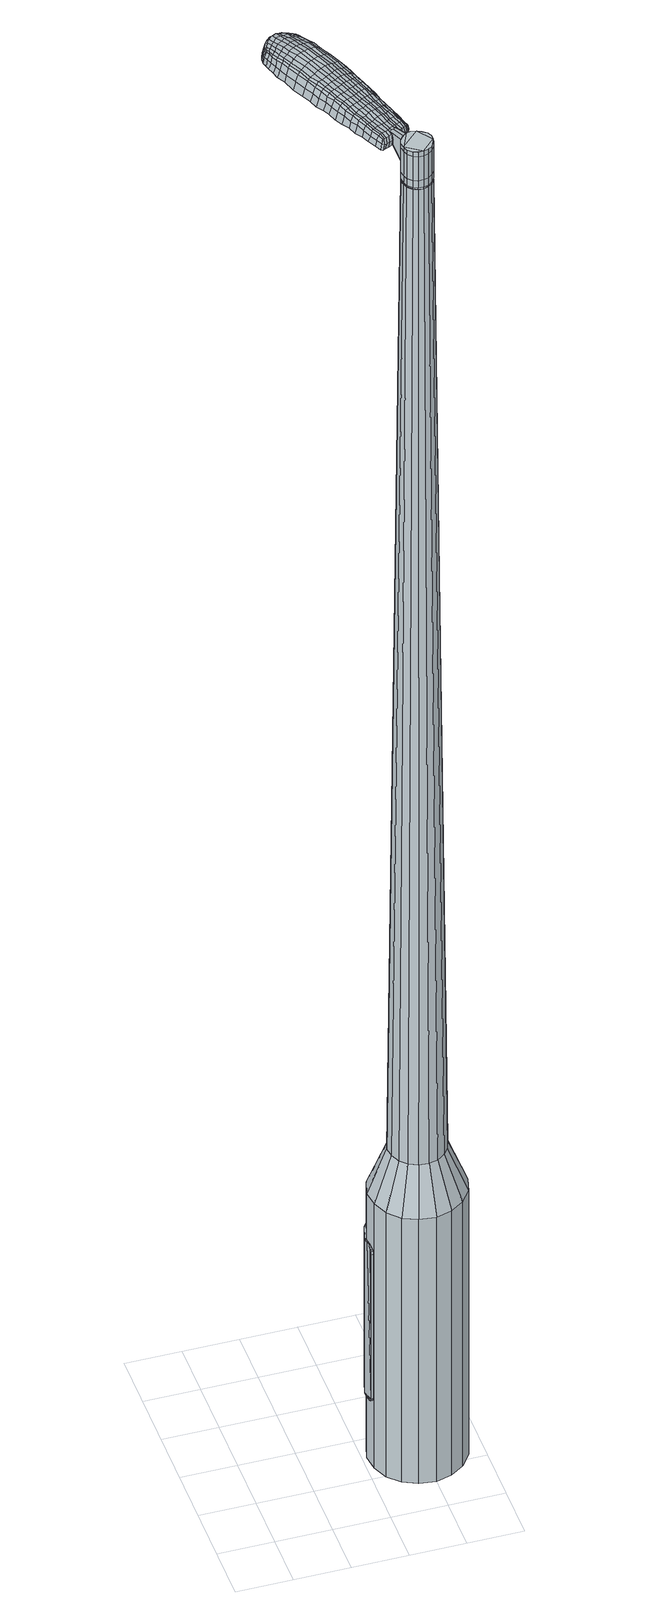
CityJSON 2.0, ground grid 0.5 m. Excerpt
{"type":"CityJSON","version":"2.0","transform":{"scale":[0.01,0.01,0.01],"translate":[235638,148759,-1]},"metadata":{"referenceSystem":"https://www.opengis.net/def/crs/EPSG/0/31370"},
"CityObjects":{
"object1":{"type":"GenericCityObject","attributes":{"cluster":108,"mean_distance_to_centroid":0.186,"new_centroid_x":235639.49,"new_centroid_y":148759.72,"mean_distance_to_camera":7.13,"H1":19.89,"H2":17.47,"Z_final":114.63,"cluster2":-1,"proj_x":235644.15,"proj_y":148757.6,"id_line":62722,"bearing_l":24.56,"distance":5.12,"orientation":"left","G_obj":114.56},"geometry":[{"type":"MultiSurface","lod":"2","boundaries":[[[0,1,2,3]],[[1,4,5,2]],[[4,6,7,5]],[[6,8,9,7]],[[8,10,11,9]],[[10,12,13,11]],[[12,14,15,13]],[[14,16,17,15]],[[16,18,19,17]],[[18,20,21,19]],[[20,22,23,21]],[[22,24,25,23]],[[24,26,27,25]],[[26,28,29,27]],[[28,30,31,29]],[[30,32,33,31]],[[32,34,35,33]],[[34,0,3,35]],[[36,37,38,39]],[[38,40,41,42]],[[41,43,42]],[[42,44,45,46]],[[45,47,46]],[[46,48,49,50]],[[49,51,50]],[[42,46,50,38]],[[50,52,39,38]],[[53,36,39]],[[2,5,7,35]],[[7,9,11,15]],[[11,13,15]],[[15,17,19,23]],[[19,21,23]],[[23,25,27,31]],[[27,29,31]],[[15,23,31,7]],[[31,33,35,7]],[[3,2,35]],[[1,0,54,55]],[[0,34,56,54]],[[34,32,57,56]],[[32,30,58,57]],[[30,28,59,58]],[[28,26,60,59]],[[26,24,61,60]],[[24,22,62,61]],[[22,20,63,62]],[[20,18,64,63]],[[18,16,65,64]],[[16,14,66,65]],[[14,12,67,66]],[[12,10,68,67]],[[10,8,69,68]],[[8,6,70,69]],[[6,4,71,70]],[[4,1,55,71]],[[55,54,72,73]],[[54,56,74,72]],[[56,57,75,74]],[[57,58,76,75]],[[58,59,77,76]],[[59,60,78,77]],[[60,61,79,78]],[[61,62,80,79]],[[62,63,81,80]],[[63,64,82,81]],[[64,65,83,82]],[[65,66,84,83]],[[66,67,85,84]],[[67,68,86,85]],[[68,69,87,86]],[[69,70,88,87]],[[70,71,89,88]],[[71,55,73,89]],[[90,91,92,93]],[[94,95,91,90]],[[96,97,95,94]],[[98,99,97,96]],[[77,100,99,98]],[[101,102,100,77]],[[103,104,102,101]],[[105,106,104,103]],[[81,107,106,105]],[[108,109,107,81]],[[83,110,109,108]],[[111,112,110,83]],[[113,114,112,111]],[[115,116,114,113]],[[117,118,116,115]],[[88,119,118,117]],[[89,120,119,88]],[[93,92,120,89]],[[121,122,123,124]],[[125,121,124,126]],[[127,125,126,128]],[[129,127,128,130]],[[131,129,130,132]],[[133,131,132,134]],[[135,133,134,136]],[[137,135,136,138]],[[139,137,138,140]],[[141,139,140,142]],[[143,141,142,144]],[[145,143,144,146]],[[147,145,146,148]],[[149,147,148,150]],[[151,149,150,152]],[[153,151,152,154]],[[73,72,90,93]],[[72,74,94,90]],[[74,75,96,94]],[[75,76,98,96]],[[76,77,98]],[[78,101,77]],[[78,79,103,101]],[[79,80,105,103]],[[80,81,105]],[[82,108,81]],[[82,83,108]],[[84,111,83]],[[84,85,113,111]],[[85,86,115,113]],[[86,87,117,115]],[[87,88,117]],[[73,93,89]],[[155,156,92,91]],[[156,120,92]],[[157,118,119]],[[157,158,116,118]],[[158,159,114,116]],[[159,160,112,114]],[[160,110,112]],[[161,109,110]],[[161,107,109]],[[162,106,107]],[[162,163,104,106]],[[163,164,102,104]],[[164,100,102]],[[165,99,100]],[[165,166,97,99]],[[166,167,95,97]],[[167,155,91,95]],[[39,52,153,168]],[[156,155,169,154]],[[53,39,168,122]],[[155,167,123,169]],[[36,53,122,121]],[[167,166,124,123]],[[37,36,121,125]],[[166,165,126,124]],[[38,37,125,127]],[[165,100,128,126]],[[40,38,127,129]],[[100,164,130,128]],[[41,40,129,131]],[[164,163,132,130]],[[43,41,131,133]],[[163,162,134,132]],[[42,43,133,135]],[[162,107,136,134]],[[44,42,135,137]],[[107,161,138,136]],[[45,44,137,139]],[[161,110,140,138]],[[47,45,139,141]],[[110,160,142,140]],[[46,47,141,143]],[[160,159,144,142]],[[48,46,143,145]],[[159,158,146,144]],[[49,48,145,147]],[[158,157,148,146]],[[51,49,147,149]],[[157,119,150,148]],[[50,51,149,151]],[[119,120,152,150]],[[52,50,151,153]],[[120,156,154,152]],[[153,154,170,171]],[[154,169,172,170]],[[169,123,173,172]],[[123,122,174,173]],[[122,168,175,174]],[[168,153,171,175]],[[176,177,178,179]],[[180,176,179,181]],[[176,180,182,183]],[[177,176,183,184]],[[185,186,187,188]],[[189,185,188,190]],[[185,189,191,192]],[[186,185,192,193]],[[194,195,196,197]],[[198,194,197,199]],[[194,198,200,201]],[[195,194,201,202]],[[203,204,205,206]],[[207,203,206,208]],[[203,207,209,210]],[[204,203,210,211]],[[212,213,214,215]],[[216,212,215,217]],[[212,216,218,219]],[[213,212,219,220]],[[221,222,223,224]],[[225,221,224,226]],[[221,225,227,228]],[[222,221,228,229]],[[230,231,232,233]],[[222,230,233,223]],[[230,222,229,234]],[[231,230,234,235]],[[236,237,238,239]],[[231,236,239,232]],[[236,231,235,240]],[[237,236,240,241]],[[242,180,181,243]],[[237,242,243,238]],[[242,237,241,244]],[[180,242,244,182]],[[245,246,247,248]],[[249,245,248,250]],[[245,249,251,252]],[[246,245,252,253]],[[254,255,256,257]],[[246,254,257,247]],[[254,246,253,258]],[[255,254,258,259]],[[260,261,262,263]],[[255,260,263,256]],[[260,255,259,264]],[[261,260,264,265]],[[266,267,268,269]],[[261,266,269,262]],[[266,261,265,270]],[[267,266,270,271]],[[272,177,184,273]],[[267,272,273,268]],[[272,267,271,274]],[[177,272,274,178]],[[275,276,277,278]],[[279,275,278,280]],[[275,279,281,282]],[[276,275,282,283]],[[284,285,286,287]],[[276,284,287,277]],[[284,276,283,288]],[[285,284,288,289]],[[290,291,292,293]],[[285,290,293,286]],[[290,285,289,294]],[[291,290,294,295]],[[296,189,190,297]],[[291,296,297,292]],[[296,291,295,298]],[[189,296,298,191]],[[299,300,301,302]],[[303,299,302,304]],[[299,303,305,306]],[[300,299,306,307]],[[308,309,310,311]],[[300,308,311,301]],[[308,300,307,312]],[[309,308,312,313]],[[314,315,316,317]],[[309,314,317,310]],[[314,309,313,318]],[[315,314,318,319]],[[320,321,322,323]],[[315,320,323,316]],[[320,315,319,324]],[[321,320,324,325]],[[326,186,193,327]],[[321,326,327,322]],[[326,321,325,328]],[[186,326,328,187]],[[329,215,214,330]],[[331,329,330,332]],[[329,331,333,334]],[[215,329,334,217]],[[335,331,332,336]],[[337,335,336,338]],[[335,337,339,340]],[[331,335,340,333]],[[341,337,338,342]],[[343,341,342,344]],[[341,343,345,346]],[[337,341,346,339]],[[347,343,344,348]],[[349,347,348,350]],[[347,349,351,352]],[[343,347,352,345]],[[353,349,350,354]],[[204,353,354,205]],[[353,204,211,355]],[[349,353,355,351]],[[356,357,202,201]],[[358,356,201,200]],[[356,358,359,360]],[[357,356,360,361]],[[362,363,361,360]],[[364,362,360,359]],[[362,364,365,366]],[[363,362,366,367]],[[368,369,367,366]],[[370,368,366,365]],[[368,370,371,372]],[[369,368,372,373]],[[374,375,373,372]],[[376,374,372,371]],[[374,376,209,207]],[[375,374,207,208]],[[377,378,379,380]],[[279,377,380,281]],[[377,279,280,381]],[[378,377,381,382]],[[383,198,199,384]],[[378,383,384,379]],[[383,378,382,385]],[[198,383,385,200]],[[386,387,388,389]],[[225,386,389,227]],[[386,225,226,390]],[[387,386,390,391]],[[392,393,394,395]],[[387,392,395,388]],[[392,387,391,396]],[[393,392,396,397]],[[398,195,202,399]],[[393,398,399,394]],[[398,393,397,400]],[[195,398,400,196]],[[401,402,403,404]],[[183,401,404,184]],[[401,183,182,405]],[[402,401,405,406]],[[407,408,409,410]],[[402,407,410,403]],[[407,402,406,411]],[[408,407,411,412]],[[413,206,205,414]],[[408,413,414,409]],[[413,408,412,415]],[[206,413,415,208]],[[416,417,418,419]],[[188,416,419,190]],[[416,188,187,420]],[[417,416,420,421]],[[422,210,209,423]],[[417,422,423,418]],[[422,417,421,424]],[[210,422,424,211]],[[425,426,427,428]],[[303,425,428,305]],[[425,303,304,429]],[[426,425,429,430]],[[431,216,217,432]],[[426,431,432,427]],[[431,426,430,433]],[[216,431,433,218]],[[434,435,436,437]],[[249,434,437,251]],[[434,249,250,438]],[[435,434,438,439]],[[440,441,442,443]],[[435,440,443,436]],[[440,435,439,444]],[[441,440,444,445]],[[446,213,220,447]],[[441,446,447,442]],[[446,441,445,448]],[[213,446,448,214]],[[449,450,439,438]],[[248,449,438,250]],[[449,248,247,451]],[[450,449,451,452]],[[453,454,445,444]],[[450,453,444,439]],[[453,450,452,455]],[[454,453,455,456]],[[457,330,214,448]],[[454,457,448,445]],[[457,454,456,458]],[[330,457,458,332]],[[459,460,461,462]],[[306,459,462,307]],[[459,306,305,428]],[[460,459,428,427]],[[463,334,333,464]],[[460,463,464,461]],[[463,460,427,432]],[[334,463,432,217]],[[465,466,452,451]],[[257,465,451,247]],[[465,257,256,467]],[[466,465,467,468]],[[469,470,456,455]],[[466,469,455,452]],[[469,466,468,471]],[[470,469,471,472]],[[473,336,332,458]],[[470,473,458,456]],[[473,470,472,474]],[[336,473,474,338]],[[475,476,477,478]],[[312,475,478,313]],[[475,312,307,462]],[[476,475,462,461]],[[479,340,339,480]],[[476,479,480,477]],[[479,476,461,464]],[[340,479,464,333]],[[481,482,468,467]],[[263,481,467,256]],[[481,263,262,483]],[[482,481,483,484]],[[485,486,472,471]],[[482,485,471,468]],[[485,482,484,487]],[[486,485,487,488]],[[489,342,338,474]],[[486,489,474,472]],[[489,486,488,490]],[[342,489,490,344]],[[491,492,493,494]],[[318,491,494,319]],[[491,318,313,478]],[[492,491,478,477]],[[495,346,345,496]],[[492,495,496,493]],[[495,492,477,480]],[[346,495,480,339]],[[497,498,484,483]],[[269,497,483,262]],[[497,269,268,499]],[[498,497,499,500]],[[501,502,488,487]],[[498,501,487,484]],[[501,498,500,503]],[[502,501,503,504]],[[505,348,344,490]],[[502,505,490,488]],[[505,502,504,506]],[[348,505,506,350]],[[507,508,509,510]],[[324,507,510,325]],[[507,324,319,494]],[[508,507,494,493]],[[511,352,351,512]],[[508,511,512,509]],[[511,508,493,496]],[[352,511,496,345]],[[513,514,500,499]],[[273,513,499,268]],[[513,273,184,404]],[[514,513,404,403]],[[515,516,504,503]],[[514,515,503,500]],[[515,514,403,410]],[[516,515,410,409]],[[517,354,350,506]],[[516,517,506,504]],[[517,516,409,414]],[[354,517,414,205]],[[518,519,421,420]],[[328,518,420,187]],[[518,328,325,510]],[[519,518,510,509]],[[520,355,211,424]],[[519,520,424,421]],[[520,519,509,512]],[[355,520,512,351]],[[521,522,382,381]],[[278,521,381,280]],[[521,278,277,523]],[[522,521,523,524]],[[525,358,200,385]],[[522,525,385,382]],[[525,522,524,526]],[[358,525,526,359]],[[527,528,529,530]],[[228,527,530,229]],[[527,228,227,389]],[[528,527,389,388]],[[531,532,533,534]],[[528,531,534,529]],[[531,528,388,395]],[[532,531,395,394]],[[535,357,361,536]],[[532,535,536,533]],[[535,532,394,399]],[[357,535,399,202]],[[537,538,524,523]],[[287,537,523,277]],[[537,287,286,539]],[[538,537,539,540]],[[541,364,359,526]],[[538,541,526,524]],[[541,538,540,542]],[[364,541,542,365]],[[543,544,545,546]],[[234,543,546,235]],[[543,234,229,530]],[[544,543,530,529]],[[547,548,549,550]],[[544,547,550,545]],[[547,544,529,534]],[[548,547,534,533]],[[551,363,367,552]],[[548,551,552,549]],[[551,548,533,536]],[[363,551,536,361]],[[553,554,540,539]],[[293,553,539,286]],[[553,293,292,555]],[[554,553,555,556]],[[557,370,365,542]],[[554,557,542,540]],[[557,554,556,558]],[[370,557,558,371]],[[559,560,561,562]],[[240,559,562,241]],[[559,240,235,546]],[[560,559,546,545]],[[563,564,565,566]],[[560,563,566,561]],[[563,560,545,550]],[[564,563,550,549]],[[567,369,373,568]],[[564,567,568,565]],[[567,564,549,552]],[[369,567,552,367]],[[569,570,556,555]],[[297,569,555,292]],[[569,297,190,419]],[[570,569,419,418]],[[571,376,371,558]],[[570,571,558,556]],[[571,570,418,423]],[[376,571,423,209]],[[572,573,406,405]],[[244,572,405,182]],[[572,244,241,562]],[[573,572,562,561]],[[574,575,412,411]],[[573,574,411,406]],[[574,573,561,566]],[[575,574,566,565]],[[576,375,208,415]],[[575,576,415,412]],[[576,575,565,568]],[[375,576,568,373]],[[577,578,579,580]],[[580,579,581,582]],[[583,581,579,584]],[[584,579,578,585]],[[586,587,588,589]],[[589,588,590,591]],[[592,590,588,593]],[[593,588,587,594]],[[595,596,597,598]],[[598,597,599,600]],[[601,599,597,602]],[[602,597,596,603]],[[604,605,606,607]],[[607,606,608,609]],[[610,608,606,611]],[[611,606,605,612]],[[613,614,615,616]],[[616,615,617,618]],[[619,617,615,620]],[[620,615,614,621]],[[622,623,624,625]],[[625,624,626,627]],[[628,626,624,629]],[[629,624,623,630]],[[631,632,633,634]],[[634,633,623,622]],[[630,623,633,635]],[[635,633,632,636]],[[637,638,639,640]],[[640,639,632,631]],[[636,632,639,641]],[[641,639,638,642]],[[582,581,643,644]],[[644,643,638,637]],[[642,638,643,645]],[[645,643,581,583]],[[646,647,648,649]],[[649,648,650,651]],[[652,650,648,653]],[[653,648,647,654]],[[655,656,657,658]],[[658,657,647,646]],[[654,647,657,659]],[[659,657,656,660]],[[661,662,663,664]],[[664,663,656,655]],[[660,656,663,665]],[[665,663,662,666]],[[667,668,669,670]],[[670,669,662,661]],[[666,662,669,671]],[[671,669,668,672]],[[585,578,673,674]],[[674,673,668,667]],[[672,668,673,675]],[[675,673,578,577]],[[676,677,678,679]],[[679,678,680,681]],[[682,680,678,683]],[[683,678,677,684]],[[685,686,687,688]],[[688,687,677,676]],[[684,677,687,689]],[[689,687,686,690]],[[691,692,693,694]],[[694,693,686,685]],[[690,686,693,695]],[[695,693,692,696]],[[591,590,697,698]],[[698,697,692,691]],[[696,692,697,699]],[[699,697,590,592]],[[700,701,702,703]],[[703,702,704,705]],[[706,704,702,707]],[[707,702,701,708]],[[709,710,711,712]],[[712,711,701,700]],[[708,701,711,713]],[[713,711,710,714]],[[715,716,717,718]],[[718,717,710,709]],[[714,710,717,719]],[[719,717,716,720]],[[721,722,723,724]],[[724,723,716,715]],[[720,716,723,725]],[[725,723,722,726]],[[594,587,727,728]],[[728,727,722,721]],[[726,722,727,729]],[[729,727,587,586]],[[613,616,730,731]],[[731,730,732,733]],[[734,732,730,735]],[[735,730,616,618]],[[733,732,736,737]],[[737,736,738,739]],[[740,738,736,741]],[[741,736,732,734]],[[739,738,742,743]],[[743,742,744,745]],[[746,744,742,747]],[[747,742,738,740]],[[745,744,748,749]],[[749,748,750,751]],[[752,750,748,753]],[[753,748,744,746]],[[751,750,754,755]],[[755,754,605,604]],[[612,605,754,756]],[[756,754,750,752]],[[603,757,758,602]],[[602,758,759,601]],[[760,759,758,761]],[[761,758,757,762]],[[762,763,764,761]],[[761,764,765,760]],[[766,765,764,767]],[[767,764,763,768]],[[768,769,770,767]],[[767,770,771,766]],[[772,771,770,773]],[[773,770,769,774]],[[774,775,776,773]],[[773,776,777,772]],[[610,777,776,608]],[[608,776,775,609]],[[778,779,780,781]],[[781,780,680,682]],[[681,680,780,782]],[[782,780,779,783]],[[600,599,784,785]],[[785,784,779,778]],[[783,779,784,786]],[[786,784,599,601]],[[787,788,789,790]],[[790,789,626,628]],[[627,626,789,791]],[[791,789,788,792]],[[793,794,795,796]],[[796,795,788,787]],[[792,788,795,797]],[[797,795,794,798]],[[603,596,799,800]],[[800,799,794,793]],[[798,794,799,801]],[[801,799,596,595]],[[802,803,804,805]],[[805,804,584,585]],[[583,584,804,806]],[[806,804,803,807]],[[808,809,810,811]],[[811,810,803,802]],[[807,803,810,812]],[[812,810,809,813]],[[604,607,814,815]],[[815,814,809,808]],[[813,809,814,816]],[[816,814,607,609]],[[817,818,819,820]],[[820,819,589,591]],[[586,589,819,821]],[[821,819,818,822]],[[610,611,823,824]],[[824,823,818,817]],[[822,818,823,825]],[[825,823,611,612]],[[826,827,704,828]],[[828,704,706]],[[705,704,829]],[[829,704,827,830]],[[618,617,831,832]],[[832,831,827,826]],[[830,827,831,833]],[[833,831,617,619]],[[834,835,836,837]],[[837,836,650,652]],[[651,650,836,838]],[[838,836,835,839]],[[840,841,842,843]],[[843,842,835,834]],[[839,835,842,844]],[[844,842,841,845]],[[621,614,846,847]],[[847,846,841,840]],[[845,841,846,848]],[[848,846,614,613]],[[839,849,850,838]],[[838,850,649,651]],[[646,649,850,851]],[[850,849,851]],[[845,852,853,844]],[[844,853,849,839]],[[851,849,853,854]],[[854,853,852,855]],[[613,731,856,848]],[[848,856,852,845]],[[855,852,856,857]],[[857,856,731,733]],[[858,859,860,861]],[[861,860,707,708]],[[706,707,860,828]],[[828,860,859,826]],[[734,735,862,863]],[[863,862,859,858]],[[826,859,862,832]],[[832,862,735,618]],[[851,864,658,646]],[[655,658,864,865]],[[865,864,866]],[[855,867,868,854]],[[854,868,864,851]],[[866,864,868,869]],[[869,868,867,870]],[[733,737,871,857]],[[857,871,867,855]],[[870,867,871,872]],[[872,871,737,739]],[[873,874,875,876]],[[876,875,713,714]],[[708,713,875,861]],[[861,875,874,858]],[[740,741,877,878]],[[878,877,874,873]],[[858,874,877,863]],[[863,877,741,734]],[[866,879,880,865]],[[865,880,664,655]],[[661,664,880,881]],[[881,880,879,882]],[[870,883,884,869]],[[869,884,879,866]],[[882,879,884,885]],[[885,884,883,886]],[[739,743,887,872]],[[872,887,883,870]],[[886,883,887,888]],[[888,887,743,745]],[[889,890,891,892]],[[892,891,719,720]],[[714,719,891,876]],[[876,891,890,873]],[[746,747,893,894]],[[894,893,890,889]],[[873,890,893,878]],[[878,893,747,740]],[[882,895,896,881]],[[881,896,670,661]],[[667,670,896,897]],[[897,896,895,898]],[[886,899,900,885]],[[885,900,895,882]],[[898,895,900,901]],[[901,900,899,902]],[[745,749,903,888]],[[888,903,899,886]],[[902,899,903,904]],[[904,903,749,751]],[[905,906,907,908]],[[908,907,725,726]],[[720,725,907,892]],[[892,907,906,889]],[[752,753,909,910]],[[910,909,906,905]],[[889,906,909,894]],[[894,909,753,746]],[[898,911,912,897]],[[897,912,674,667]],[[585,674,912,805]],[[805,912,911,802]],[[902,913,914,901]],[[901,914,911,898]],[[802,911,914,811]],[[811,914,913,808]],[[751,755,915,904]],[[904,915,913,902]],[[808,913,915,815]],[[815,915,755,604]],[[822,916,917,821]],[[821,917,729,586]],[[726,729,917,908]],[[908,917,916,905]],[[612,756,918,825]],[[825,918,916,822]],[[905,916,918,910]],[[910,918,756,752]],[[783,919,920,782]],[[782,920,679,681]],[[676,679,920,921]],[[921,920,919,922]],[[601,759,923,786]],[[786,923,919,783]],[[922,919,923,924]],[[924,923,759,760]],[[925,926,927,928]],[[928,927,629,630]],[[628,629,927,790]],[[790,927,926,787]],[[929,930,931,932]],[[932,931,926,925]],[[787,926,931,796]],[[796,931,930,793]],[[762,757,933,934]],[[934,933,930,929]],[[793,930,933,800]],[[800,933,757,603]],[[922,935,936,921]],[[921,936,688,676]],[[685,688,936,937]],[[937,936,935,938]],[[760,765,939,924]],[[924,939,935,922]],[[938,935,939,940]],[[940,939,765,766]],[[941,942,943,944]],[[944,943,635,636]],[[630,635,943,928]],[[928,943,942,925]],[[945,946,947,948]],[[948,947,942,941]],[[925,942,947,932]],[[932,947,946,929]],[[768,763,949,950]],[[950,949,946,945]],[[929,946,949,934]],[[934,949,763,762]],[[938,951,952,937]],[[937,952,694,685]],[[691,694,952,953]],[[953,952,951,954]],[[766,771,955,940]],[[940,955,951,938]],[[954,951,955,956]],[[956,955,771,772]],[[957,958,959,960]],[[960,959,641,642]],[[636,641,959,944]],[[944,959,958,941]],[[961,962,963,964]],[[964,963,958,957]],[[941,958,963,948]],[[948,963,962,945]],[[774,769,965,966]],[[966,965,962,961]],[[945,962,965,950]],[[950,965,769,768]],[[954,967,968,953]],[[953,968,698,691]],[[591,698,968,820]],[[820,968,967,817]],[[772,777,969,956]],[[956,969,967,954]],[[817,967,969,824]],[[824,969,777,610]],[[807,970,971,806]],[[806,971,645,583]],[[642,645,971,960]],[[960,971,970,957]],[[813,972,973,812]],[[812,973,970,807]],[[957,970,973,964]],[[964,973,972,961]],[[609,775,974,816]],[[816,974,972,813]],[[961,972,974,966]],[[966,974,775,774]],[[577,580,179,178]],[[580,582,181,179]],[[592,593,192,191]],[[593,594,193,192]],[[595,598,197,196]],[[598,600,199,197]],[[619,620,219,218]],[[620,621,220,219]],[[622,625,224,223]],[[625,627,226,224]],[[631,634,233,232]],[[634,622,223,233]],[[637,640,239,238]],[[640,631,232,239]],[[582,644,243,181]],[[644,637,238,243]],[[652,653,252,251]],[[653,654,253,252]],[[654,659,258,253]],[[659,660,259,258]],[[660,665,264,259]],[[665,666,265,264]],[[666,671,270,265]],[[671,672,271,270]],[[672,675,274,271]],[[675,577,178,274]],[[682,683,282,281]],[[683,684,283,282]],[[684,689,288,283]],[[689,690,289,288]],[[690,695,294,289]],[[695,696,295,294]],[[696,699,298,295]],[[699,592,191,298]],[[700,703,302,301]],[[703,705,304,302]],[[709,712,311,310]],[[712,700,301,311]],[[715,718,317,316]],[[718,709,310,317]],[[721,724,323,322]],[[724,715,316,323]],[[594,728,327,193]],[[728,721,322,327]],[[778,781,380,379]],[[781,682,281,380]],[[600,785,384,199]],[[785,778,379,384]],[[627,791,390,226]],[[791,792,391,390]],[[792,797,396,391]],[[797,798,397,396]],[[798,801,400,397]],[[801,595,196,400]],[[705,829,429,304]],[[829,830,430,429]],[[830,833,433,430]],[[833,619,218,433]],[[834,837,437,436]],[[837,652,251,437]],[[840,843,443,442]],[[843,834,436,443]],[[621,847,447,220]],[[847,840,442,447]],[[975,976,977,978]],[[979,980,978,977]],[[981,982,983,984]],[[985,986,987,988]],[[976,989,990,977]],[[991,979,977,990]],[[992,981,984,993]],[[994,995,986,985]],[[989,996,997,990]],[[997,998,991,990]],[[999,992,993,1000]],[[1001,995,994,1002]],[[996,1003,1004,997]],[[1004,1005,998,997]],[[1006,999,1000,1007]],[[1008,1001,1002,1009]],[[1010,1011,1012,1013]],[[1014,1015,1011,1010]],[[1014,1016,1017,1015]],[[1016,1018,1019,1017]],[[1020,1021,1022,1023]],[[1024,1025,1021,1020]],[[1026,1027,1025,1024]],[[1028,1029,1027,1026]],[[1023,1012,1011,1020]],[[1020,1011,1015,1024]],[[1015,1017,1026,1024]],[[1017,1019,1028,1026]],[[984,983,980,979]],[[993,984,979,991]],[[998,1000,993,991]],[[1005,1007,1000,998]],[[985,988,982,981]],[[994,985,981,992]],[[1002,994,992,999]],[[1009,1002,999,1006]],[[986,1010,1013,987]],[[995,1014,1010,986]],[[1016,1014,995,1001]],[[1018,1016,1001,1008]],[[1030,1031,1032,1033]],[[1032,1034,1035,1036]],[[1032,1036,1037,1038]],[[1032,1038,1033]],[[1039,1030,1033,1040]],[[1041,1040,1033,1042]],[[1043,1042,1033]],[[1044,1032,1031,1045]],[[1046,1044,1045,1047]],[[1048,1046,1047,1049]],[[1050,1048,1049,1051]],[[1052,1050,1051,1053]],[[1053,1054,1055,1056]],[[1053,1056,1057,1058]],[[1053,1058,1059,1060]],[[1059,1061,1062,1063]],[[1059,1063,1064,1065]],[[1059,1065,1060]],[[1053,1060,1052]],[[1066,1067,1031,1030]],[[1068,1069,1034,1032]],[[1070,1071,1043,1033]],[[1067,1072,1045,1031]],[[1073,1068,1032,1044]],[[1072,1074,1047,1045]],[[1075,1073,1044,1046]],[[1074,1076,1049,1047]],[[1077,1075,1046,1048]],[[1076,1078,1051,1049]],[[1079,1077,1048,1050]],[[1078,1080,1053,1051]],[[1081,1079,1050,1052]],[[1080,1082,1054,1053]],[[1083,1084,1061,1059]],[[1085,1081,1052,1060]],[[1055,1054,1082,1086]],[[1056,1055,1086,1087]],[[1057,1056,1087,1088]],[[1058,1057,1088,1089]],[[1059,1058,1089,1083]],[[1090,1066,1030,1039]],[[1091,1090,1039,1040]],[[1092,1091,1040,1041]],[[1093,1092,1041,1042]],[[1071,1093,1042,1043]],[[1035,1034,1069,1094]],[[1062,1061,1084,1095]],[[1036,1035,1094,1096]],[[1037,1036,1096,1097]],[[1038,1037,1097,1098]],[[1033,1038,1098,1070]],[[1063,1062,1095,1099]],[[1064,1063,1099,1100]],[[1065,1064,1100,1101]],[[1060,1065,1101,1085]]]}]}
},
"vertices":[
[129,112,384],[143,115,384],[143,115,96],[129,112,96],[158,114,384],[158,114,96],[171,108,384],[171,108,96],[181,97,384],[181,97,96],[188,84,384],[188,84,96],[189,69,384],[189,69,96],[185,55,384],[185,55,96],[176,43,384],[176,43,96],[164,35,384],[164,35,96],[150,31,384],[150,31,96],[135,33,384],[135,33,96],[122,39,384],[122,39,96],[112,49,384],[112,49,96],[106,63,384],[106,63,96],[104,77,384],[104,77,96],[108,91,384],[108,91,96],[117,103,384],[117,103,96],[134,79,1524],[133,75,1524],[134,70,1524],[141,86,1524],[135,66,1524],[139,62,1524],[148,60,1524],[143,60,1524],[152,61,1524],[156,64,1524],[160,72,1524],[159,68,1524],[160,77,1524],[158,81,1524],[150,86,1524],[154,84,1524],[145,87,1524],[137,83,1524],[136,96,429],[145,98,429],[129,91,429],[124,84,429],[121,76,429],[122,67,429],[126,59,429],[132,53,429],[140,49,429],[149,48,429],[157,50,429],[164,55,429],[169,62,429],[172,71,429],[171,80,429],[167,88,429],[161,94,429],[153,98,429],[141,86,1483],[145,87,1483],[137,83,1483],[134,79,1483],[133,75,1483],[134,70,1483],[135,66,1483],[139,62,1483],[143,60,1483],[148,60,1483],[152,61,1483],[156,64,1483],[159,68,1483],[160,72,1483],[160,77,1483],[158,81,1483],[154,84,1483],[150,86,1483],[141,85,1483],[141,85,1485],[146,86,1485],[146,86,1483],[138,82,1483],[138,82,1485],[135,79,1483],[135,79,1485],[134,75,1483],[134,75,1485],[134,70,1485],[136,66,1483],[136,66,1485],[139,63,1483],[139,63,1485],[143,61,1483],[143,61,1485],[148,60,1485],[152,62,1483],[152,62,1485],[156,64,1485],[158,68,1483],[158,68,1485],[159,72,1483],[159,72,1485],[159,77,1483],[159,77,1485],[157,81,1483],[157,81,1485],[154,84,1485],[150,86,1485],[134,79,1519],[137,83,1519],[137,83,1493],[134,79,1493],[133,75,1519],[133,75,1493],[134,70,1519],[134,70,1493],[135,66,1519],[135,66,1493],[139,62,1519],[139,62,1493],[143,60,1519],[143,60,1493],[148,60,1519],[148,60,1493],[152,61,1519],[152,61,1493],[156,64,1519],[156,64,1493],[159,68,1519],[159,68,1493],[160,72,1519],[160,72,1493],[160,77,1519],[160,77,1493],[158,81,1519],[158,81,1493],[154,84,1519],[154,84,1493],[150,86,1519],[150,86,1493],[145,87,1519],[145,87,1493],[141,86,1485],[145,87,1485],[158,81,1485],[160,77,1485],[160,72,1485],[159,68,1485],[152,61,1485],[143,60,1485],[139,62,1485],[135,66,1485],[133,75,1485],[134,79,1485],[137,83,1485],[141,86,1519],[141,86,1493],[136,104,1513],[136,104,1518],[133,103,1513],[130,101,1513],[130,101,1518],[133,103,1518],[120,178,1519],[123,171,1518],[124,173,1509],[121,180,1510],[117,186,1519],[118,188,1510],[116,184,1526],[119,176,1525],[122,170,1525],[85,162,1519],[88,156,1518],[90,156,1525],[87,162,1525],[81,170,1519],[83,170,1526],[79,171,1510],[83,163,1510],[86,156,1509],[70,236,1519],[74,238,1519],[74,239,1513],[70,237,1513],[67,234,1519],[67,234,1513],[68,232,1524],[71,235,1524],[75,236,1524],[101,169,1530],[104,162,1529],[107,164,1529],[104,170,1530],[97,177,1531],[101,179,1531],[94,176,1530],[98,167,1530],[101,161,1529],[135,96,1512],[138,97,1512],[137,98,1517],[135,97,1517],[132,94,1512],[132,96,1517],[132,95,1506],[135,96,1506],[137,98,1506],[94,231,1519],[96,229,1519],[97,230,1512],[95,233,1512],[93,233,1518],[94,235,1512],[92,232,1522],[93,231,1523],[95,228,1524],[99,224,1519],[101,219,1519],[102,221,1512],[99,226,1512],[97,223,1524],[100,218,1525],[104,214,1519],[107,207,1519],[108,209,1511],[105,216,1511],[103,213,1526],[106,206,1526],[112,197,1519],[113,198,1510],[111,195,1526],[147,109,1513],[144,116,1513],[144,115,1518],[146,108,1517],[149,104,1512],[148,104,1516],[149,105,1506],[148,110,1507],[145,118,1507],[142,123,1514],[139,130,1515],[138,129,1520],[141,122,1519],[142,125,1507],[140,132,1507],[136,137,1515],[134,144,1516],[133,143,1522],[135,136,1521],[137,139,1508],[134,146,1508],[131,151,1517],[128,158,1517],[127,157,1524],[130,150,1523],[132,153,1508],[129,160,1509],[126,165,1518],[125,163,1524],[126,167,1509],[61,217,1519],[62,214,1519],[64,214,1524],[63,218,1523],[61,220,1518],[62,219,1522],[60,220,1512],[60,218,1512],[61,214,1512],[64,209,1519],[66,204,1519],[67,204,1525],[65,210,1524],[62,210,1512],[64,204,1512],[68,198,1519],[71,191,1519],[73,191,1526],[70,198,1526],[66,199,1511],[70,192,1511],[76,181,1519],[78,180,1526],[74,181,1510],[119,97,1513],[116,103,1513],[114,104,1507],[118,97,1507],[122,92,1512],[121,92,1506],[123,93,1516],[121,97,1517],[117,103,1518],[112,110,1514],[109,117,1515],[107,117,1507],[111,111,1507],[114,110,1519],[110,117,1520],[105,123,1515],[102,130,1516],[100,130,1508],[104,124,1508],[107,123,1521],[103,130,1522],[98,136,1517],[95,143,1517],[93,144,1509],[96,137,1508],[100,136,1523],[97,143,1524],[92,149,1518],[90,150,1509],[93,149,1524],[132,102,1519],[135,103,1519],[129,108,1520],[132,109,1520],[127,107,1520],[130,100,1519],[126,115,1522],[129,116,1522],[123,122,1523],[126,123,1523],[120,121,1523],[123,114,1521],[120,129,1524],[123,130,1524],[117,135,1525],[119,137,1525],[114,134,1525],[117,127,1524],[114,142,1526],[116,143,1526],[111,149,1527],[113,150,1527],[107,147,1527],[111,141,1526],[108,156,1528],[110,157,1528],[104,154,1528],[72,232,1527],[76,234,1527],[69,230,1526],[71,225,1527],[74,228,1528],[78,229,1528],[77,222,1529],[80,224,1529],[73,220,1528],[76,213,1530],[80,215,1530],[83,217,1530],[83,209,1531],[86,210,1531],[79,207,1530],[83,199,1531],[87,201,1531],[90,202,1531],[92,189,1531],[95,190,1531],[89,187,1531],[61,222,1518],[62,225,1519],[61,225,1513],[60,222,1513],[62,221,1523],[63,224,1523],[64,229,1519],[63,230,1513],[65,228,1524],[91,235,1518],[89,236,1518],[89,235,1523],[91,233,1523],[92,236,1513],[89,237,1513],[85,237,1519],[81,238,1519],[82,237,1524],[85,236,1523],[85,239,1513],[81,239,1513],[78,238,1519],[78,237,1524],[77,239,1513],[118,176,1528],[116,175,1528],[119,168,1528],[121,169,1527],[115,184,1528],[113,183,1529],[113,174,1529],[110,173,1530],[113,166,1529],[116,167,1528],[110,182,1529],[107,181,1530],[107,172,1530],[110,165,1529],[104,180,1531],[88,162,1528],[90,164,1529],[86,171,1529],[84,170,1528],[92,156,1527],[94,157,1528],[94,165,1529],[90,173,1530],[97,159,1528],[124,91,1512],[126,91,1512],[126,93,1517],[124,92,1517],[123,91,1506],[125,92,1506],[129,93,1512],[129,94,1517],[128,93,1506],[148,102,1512],[147,101,1512],[147,102,1506],[149,103,1506],[147,103,1517],[146,102,1517],[145,100,1512],[142,99,1512],[142,100,1506],[145,101,1506],[144,101,1517],[142,100,1517],[140,98,1512],[140,99,1506],[139,99,1517],[145,107,1519],[144,107,1519],[142,114,1520],[141,114,1520],[142,106,1519],[139,105,1519],[139,113,1520],[136,112,1520],[137,104,1519],[134,111,1520],[122,97,1519],[124,98,1519],[120,104,1520],[118,104,1520],[127,99,1519],[123,106,1520],[140,121,1521],[138,121,1521],[137,128,1522],[135,127,1522],[136,120,1521],[134,118,1521],[133,126,1522],[131,125,1523],[131,117,1522],[128,124,1523],[115,110,1521],[117,111,1521],[114,118,1522],[112,117,1522],[120,112,1521],[117,119,1522],[134,135,1523],[133,134,1523],[131,142,1524],[130,141,1524],[130,133,1523],[128,132,1524],[127,140,1525],[125,139,1525],[125,131,1524],[122,138,1525],[108,123,1523],[110,124,1523],[107,131,1524],[105,130,1524],[113,126,1524],[110,132,1525],[129,149,1525],[127,148,1525],[126,156,1526],[124,155,1526],[125,147,1526],[122,146,1526],[122,154,1527],[119,153,1527],[119,145,1526],[116,151,1527],[102,137,1525],[104,138,1525],[100,144,1526],[98,143,1526],[107,139,1526],[104,146,1527],[123,162,1527],[121,162,1527],[119,161,1527],[116,159,1528],[113,158,1528],[95,150,1527],[97,151,1527],[100,152,1528],[63,219,1525],[64,222,1525],[64,216,1526],[66,218,1526],[66,226,1526],[68,222,1527],[92,231,1525],[90,232,1525],[91,229,1526],[94,228,1525],[87,234,1525],[83,234,1526],[85,231,1527],[88,230,1526],[79,234,1526],[81,230,1527],[66,211,1526],[68,213,1527],[68,205,1527],[70,207,1528],[70,216,1528],[73,210,1529],[96,224,1526],[94,224,1527],[97,219,1528],[99,218,1527],[91,225,1527],[87,225,1528],[90,219,1529],[94,219,1528],[84,225,1528],[87,218,1530],[71,199,1528],[72,201,1529],[74,192,1528],[76,193,1529],[76,204,1529],[79,196,1530],[102,213,1528],[100,213,1528],[103,205,1529],[105,205,1528],[97,213,1529],[93,212,1530],[97,204,1530],[100,205,1530],[90,212,1530],[94,203,1531],[79,181,1529],[81,182,1529],[85,185,1530],[110,195,1528],[108,194,1529],[105,194,1530],[102,193,1530],[99,192,1531],[122,173,1509],[121,171,1518],[118,177,1518],[119,179,1509],[115,185,1519],[116,187,1510],[114,184,1525],[117,176,1525],[120,169,1525],[92,157,1525],[90,157,1518],[87,163,1518],[89,163,1525],[83,171,1519],[85,171,1525],[81,171,1510],[85,164,1509],[88,157,1509],[74,236,1513],[75,236,1519],[72,234,1519],[71,235,1513],[69,232,1519],[68,233,1513],[69,231,1524],[72,233,1524],[75,234,1524],[107,164,1528],[104,163,1528],[101,169,1529],[104,171,1529],[98,177,1529],[100,179,1529],[94,176,1529],[98,168,1529],[101,161,1528],[136,100,1516],[137,99,1512],[134,98,1512],[134,98,1516],[131,96,1512],[131,97,1516],[131,97,1506],[134,98,1506],[136,100,1506],[95,229,1512],[94,227,1519],[93,230,1518],[94,231,1512],[91,232,1518],[92,233,1512],[91,231,1522],[92,229,1523],[93,227,1523],[100,220,1512],[100,218,1519],[97,223,1519],[98,225,1512],[96,222,1524],[99,217,1525],[106,208,1511],[106,206,1519],[102,213,1519],[103,215,1511],[101,212,1525],[105,205,1526],[110,196,1519],[111,198,1510],[109,194,1526],[142,115,1518],[142,116,1513],[145,109,1513],[144,108,1517],[147,104,1512],[146,104,1515],[147,105,1506],[146,110,1506],[143,117,1507],[136,128,1520],[137,130,1514],[140,123,1514],[139,122,1519],[140,124,1507],[138,131,1507],[131,142,1522],[132,144,1516],[134,137,1515],[133,135,1521],[135,138,1508],[132,145,1508],[125,156,1523],[126,157,1517],[129,150,1516],[128,149,1522],[130,152,1508],[127,159,1508],[124,164,1517],[123,163,1524],[125,166,1509],[66,215,1523],[64,215,1519],[63,218,1518],[65,218,1523],[63,220,1518],[64,219,1522],[62,220,1512],[62,218,1512],[63,215,1512],[69,205,1525],[68,205,1519],[66,210,1519],[67,210,1524],[64,210,1512],[66,205,1512],[75,192,1526],[73,192,1519],[70,199,1519],[72,199,1525],[68,200,1511],[71,192,1511],[78,181,1519],[80,181,1526],[76,182,1510],[116,105,1507],[118,104,1513],[121,98,1513],[120,98,1506],[124,93,1512],[122,94,1506],[124,94,1515],[122,98,1517],[119,104,1518],[109,118,1507],[110,118,1514],[114,111,1514],[112,112,1507],[115,111,1519],[112,118,1520],[102,131,1508],[103,131,1516],[107,124,1515],[105,125,1508],[108,124,1521],[105,131,1522],[95,144,1508],[97,144,1517],[100,137,1516],[98,138,1508],[102,137,1522],[98,144,1523],[93,150,1517],[91,151,1509],[95,150,1524],[132,103,1518],[134,104,1518],[129,109,1519],[131,110,1519],[126,108,1519],[129,101,1518],[126,116,1520],[128,117,1520],[123,122,1521],[125,124,1521],[120,121,1521],[123,114,1520],[120,129,1523],[122,130,1523],[117,136,1524],[119,137,1524],[114,135,1524],[117,128,1523],[114,143,1525],[116,144,1525],[110,149,1526],[113,151,1526],[107,148,1526],[111,141,1525],[107,156,1527],[110,157,1527],[104,155,1527],[76,232,1526],[73,231,1526],[70,229,1525],[72,225,1526],[75,227,1526],[78,229,1526],[80,223,1528],[77,222,1528],[74,219,1527],[77,213,1528],[80,215,1529],[83,216,1529],[86,210,1530],[83,209,1530],[80,207,1529],[84,199,1530],[87,200,1530],[90,202,1530],[95,190,1530],[92,189,1530],[89,187,1530],[63,224,1513],[64,224,1518],[63,221,1518],[62,222,1512],[64,221,1523],[65,223,1523],[66,228,1519],[65,229,1513],[67,227,1523],[88,233,1523],[88,234,1518],[90,233,1518],[90,232,1523],[91,234,1512],[88,235,1512],[82,235,1523],[81,236,1519],[85,235,1519],[85,234,1523],[85,236,1513],[81,237,1513],[78,236,1519],[78,235,1524],[78,237,1513],[118,168,1527],[115,175,1527],[117,175,1527],[119,169,1526],[113,183,1527],[112,183,1528],[113,166,1528],[110,173,1528],[113,174,1528],[116,167,1527],[109,182,1528],[106,181,1529],[107,172,1529],[110,165,1528],[103,180,1529],[87,172,1528],[91,164,1527],[89,163,1527],[86,171,1527],[93,157,1526],[94,158,1527],[94,166,1528],[90,174,1528],[97,159,1527],[125,95,1516],[125,94,1512],[124,94,1516],[123,93,1506],[124,94,1506],[128,95,1512],[128,96,1516],[127,95,1506],[146,104,1506],[146,103,1512],[147,103,1512],[147,104,1506],[146,104,1516],[145,104,1516],[141,102,1506],[141,101,1512],[144,102,1512],[144,103,1506],[143,103,1516],[141,102,1516],[139,100,1512],[139,101,1506],[138,101,1516],[143,108,1518],[144,108,1518],[141,114,1519],[139,106,1518],[141,107,1518],[138,113,1519],[136,112,1519],[137,105,1518],[134,111,1519],[120,105,1519],[123,99,1518],[122,98,1518],[119,105,1519],[126,100,1518],[123,106,1519],[138,121,1520],[136,128,1521],[135,128,1521],[133,119,1520],[136,120,1520],[133,127,1521],[130,126,1521],[131,118,1520],[128,125,1521],[114,118,1521],[117,112,1520],[116,111,1520],[113,118,1521],[120,113,1520],[117,120,1521],[132,135,1522],[133,135,1522],[130,142,1523],[129,142,1523],[127,133,1522],[130,134,1522],[127,141,1523],[124,139,1524],[125,131,1523],[122,138,1524],[107,132,1523],[110,125,1522],[109,124,1522],[106,131,1523],[113,126,1522],[110,133,1523],[126,148,1524],[127,149,1524],[125,155,1525],[124,155,1525],[121,146,1525],[124,147,1524],[121,154,1525],[119,153,1526],[119,145,1525],[116,152,1526],[100,145,1525],[104,138,1524],[102,138,1524],[99,144,1525],[107,140,1524],[104,146,1525],[121,162,1526],[122,162,1526],[116,160,1527],[118,161,1526],[113,158,1527],[97,151,1526],[96,150,1526],[101,153,1526],[66,221,1524],[65,219,1524],[66,216,1525],[67,218,1525],[68,225,1525],[69,221,1525],[91,228,1525],[89,231,1524],[91,230,1524],[92,227,1525],[84,230,1526],[83,233,1525],[86,232,1524],[88,229,1525],[79,233,1525],[81,229,1526],[69,213,1526],[68,211,1526],[70,205,1526],[71,207,1527],[71,216,1526],[74,210,1527],[96,218,1527],[93,223,1526],[95,223,1526],[98,217,1526],[90,218,1528],[87,224,1527],[90,224,1526],[93,218,1527],[84,224,1527],[87,217,1528],[73,201,1527],[72,200,1527],[76,192,1527],[77,194,1528],[76,204,1528],[80,196,1529],[102,205,1528],[99,212,1527],[100,212,1527],[104,205,1527],[96,204,1529],[93,212,1529],[96,212,1528],[100,205,1528],[90,211,1529],[93,203,1530],[82,183,1528],[81,182,1528],[85,185,1529],[107,194,1528],[108,194,1528],[101,193,1529],[104,193,1529],[98,192,1530],[147,105,1508],[141,102,1508],[129,132,1509],[136,135,1509],[120,152,1510],[128,155,1510],[105,188,1512],[113,192,1512],[121,176,1511],[112,172,1511],[97,204,1513],[91,216,1514],[99,220,1514],[106,208,1513],[135,99,1508],[122,129,1509],[113,148,1510],[96,184,1512],[104,168,1511],[89,201,1513],[83,213,1514],[129,96,1508],[114,125,1509],[105,145,1510],[88,180,1512],[95,164,1511],[75,209,1514],[80,197,1513],[123,93,1508],[107,122,1509],[97,141,1510],[79,176,1512],[87,160,1511],[67,205,1514],[72,193,1513],[85,229,1514],[82,232,1514],[88,235,1514],[93,232,1514],[78,225,1514],[76,229,1514],[70,222,1514],[69,226,1514],[62,218,1514],[63,223,1514],[78,235,1515],[73,237,1515],[74,237,1515],[82,237,1515],[74,234,1515],[72,236,1515],[70,232,1515],[71,236,1515],[66,230,1515],[70,236,1515],[103,74,334],[103,79,334],[103,79,165],[104,64,171],[103,74,165],[104,71,165],[104,68,166],[104,66,167],[104,65,169],[104,71,334],[104,68,333],[104,66,332],[104,65,331],[104,64,328],[107,93,165],[107,93,334],[116,105,165],[116,105,334],[129,113,165],[129,113,334],[143,117,165],[143,117,334],[158,116,165],[158,116,334],[162,114,334],[165,112,334],[168,111,333],[170,110,332],[171,110,331],[171,110,328],[162,114,165],[171,110,171],[171,110,169],[170,110,167],[168,111,166],[165,112,165],[106,75,334],[106,78,334],[106,78,165],[106,75,165],[107,64,171],[107,64,328],[110,91,334],[110,91,165],[118,103,334],[118,103,165],[130,111,334],[130,111,165],[143,114,334],[143,114,165],[157,113,334],[157,113,165],[161,111,334],[170,107,328],[170,107,171],[161,111,165],[164,110,334],[167,109,333],[168,108,332],[170,107,331],[107,71,334],[107,68,333],[107,66,332],[107,65,331],[107,71,165],[170,107,169],[107,68,166],[107,66,167],[107,65,169],[168,108,167],[167,109,166],[164,110,165]
]}
